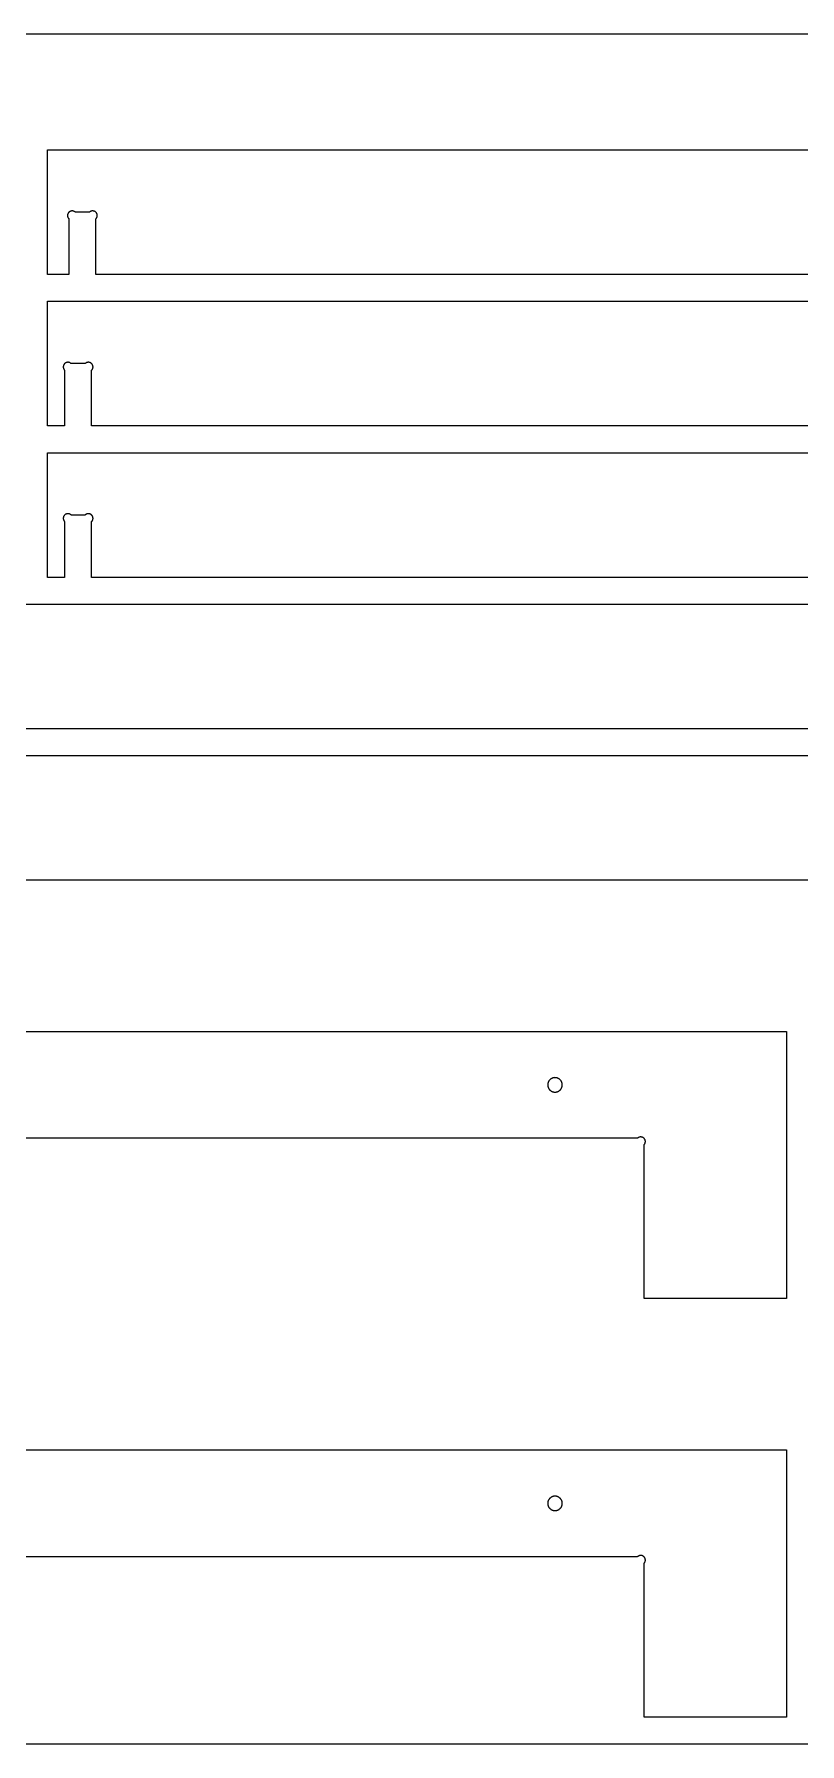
# Model space of a CAD drawing. Header units: inches. Extents: x 0 to 96, y 0 to 48.
# Drawn here: x 33.12 to 54.62, y 0 to 48 of the extents above; entities that cross this region are included whole.
import ezdxf

# ---------------------------------------------------------------- set-up
doc = ezdxf.new("R2010")
doc.units = ezdxf.units.IN
doc.header["$MEASUREMENT"] = 0
for name, color, linetype in [('CUT_INSIDE', 5, 'Continuous'), ('CUT_OUTSIDE', 1, 'Continuous'), ('SHEET_REF_DO_NOT_CUT', 8, 'Continuous')]:
    doc.layers.add(name, color=color, linetype=linetype)

msp = doc.modelspace()

# ---------------------------------------------------------------- linework, layer by layer
at = {"layer": 'CUT_INSIDE'}
for points in [[(47.9528, 18.51), (47.952, 18.5199), (47.9508, 18.5298), (47.9491, 18.5396), (47.9469, 18.5493), (47.9443, 18.5589), (47.9411, 18.5684), (47.9375, 18.5777), (47.9335, 18.5868), (47.929, 18.5957), (47.9241, 18.6044), (47.9188, 18.6128), (47.9131, 18.6209), (47.9069, 18.6288), (47.9004, 18.6363), (47.8935, 18.6435), (47.8863, 18.6504), (47.8788, 18.6569), (47.8709, 18.6631), (47.8628, 18.6688), (47.8544, 18.6741), (47.8457, 18.679), (47.8368, 18.6835), (47.8277, 18.6875), (47.8184, 18.6911), (47.8089, 18.6943), (47.7993, 18.6969), (47.7896, 18.6991), (47.7798, 18.7008), (47.7699, 18.702), (47.76, 18.7028), (47.75, 18.703), (47.74, 18.7028), (47.7301, 18.702), (47.7202, 18.7008), (47.7104, 18.6991), (47.7007, 18.6969), (47.6911, 18.6943), (47.6816, 18.6911), (47.6723, 18.6875), (47.6632, 18.6835), (47.6543, 18.679), (47.6456, 18.6741), (47.6372, 18.6688), (47.6291, 18.6631), (47.6212, 18.6569), (47.6137, 18.6504), (47.6065, 18.6435), (47.5996, 18.6363), (47.5931, 18.6288), (47.5869, 18.6209), (47.5812, 18.6128), (47.5759, 18.6044), (47.571, 18.5957), (47.5665, 18.5868), (47.5625, 18.5777), (47.5589, 18.5684), (47.5557, 18.5589), (47.5531, 18.5493), (47.5509, 18.5396), (47.5492, 18.5298), (47.548, 18.5199), (47.5472, 18.51), (47.547, 18.5), (47.5472, 18.49), (47.548, 18.4801), (47.5492, 18.4702), (47.5509, 18.4604), (47.5531, 18.4507), (47.5557, 18.4411), (47.5589, 18.4316), (47.5625, 18.4223), (47.5665, 18.4132), (47.571, 18.4043), (47.5759, 18.3956), (47.5812, 18.3872), (47.5869, 18.3791), (47.5931, 18.3712), (47.5996, 18.3637), (47.6065, 18.3565), (47.6137, 18.3496), (47.6212, 18.3431), (47.6291, 18.3369), (47.6372, 18.3312), (47.6456, 18.3259), (47.6543, 18.321), (47.6632, 18.3165), (47.6723, 18.3125), (47.6816, 18.3089), (47.6911, 18.3057), (47.7007, 18.3031), (47.7104, 18.3009), (47.7202, 18.2992), (47.7301, 18.298), (47.74, 18.2972), (47.75, 18.297), (47.76, 18.2972), (47.7699, 18.298), (47.7798, 18.2992), (47.7896, 18.3009), (47.7993, 18.3031), (47.8089, 18.3057), (47.8184, 18.3089), (47.8277, 18.3125), (47.8368, 18.3165), (47.8457, 18.321), (47.8544, 18.3259), (47.8628, 18.3312), (47.8709, 18.3369), (47.8788, 18.3431), (47.8863, 18.3496), (47.8935, 18.3565), (47.9004, 18.3637), (47.9069, 18.3712), (47.9131, 18.3791), (47.9188, 18.3872), (47.9241, 18.3956), (47.929, 18.4043), (47.9335, 18.4132), (47.9375, 18.4223), (47.9411, 18.4316), (47.9443, 18.4411), (47.9469, 18.4507), (47.9491, 18.4604), (47.9508, 18.4702), (47.952, 18.4801), (47.9528, 18.49), (47.953, 18.5)], [(47.9528, 6.76), (47.952, 6.7699), (47.9508, 6.7798), (47.9491, 6.7896), (47.9469, 6.7993), (47.9443, 6.8089), (47.9411, 6.8184), (47.9375, 6.8277), (47.9335, 6.8368), (47.929, 6.8457), (47.9241, 6.8544), (47.9188, 6.8628), (47.9131, 6.8709), (47.9069, 6.8788), (47.9004, 6.8863), (47.8935, 6.8935), (47.8863, 6.9004), (47.8788, 6.9069), (47.8709, 6.9131), (47.8628, 6.9188), (47.8544, 6.9241), (47.8457, 6.929), (47.8368, 6.9335), (47.8277, 6.9375), (47.8184, 6.9411), (47.8089, 6.9443), (47.7993, 6.9469), (47.7896, 6.9491), (47.7798, 6.9508), (47.7699, 6.952), (47.76, 6.9528), (47.75, 6.953), (47.74, 6.9528), (47.7301, 6.952), (47.7202, 6.9508), (47.7104, 6.9491), (47.7007, 6.9469), (47.6911, 6.9443), (47.6816, 6.9411), (47.6723, 6.9375), (47.6632, 6.9335), (47.6543, 6.929), (47.6456, 6.9241), (47.6372, 6.9188), (47.6291, 6.9131), (47.6212, 6.9069), (47.6137, 6.9004), (47.6065, 6.8935), (47.5996, 6.8863), (47.5931, 6.8788), (47.5869, 6.8709), (47.5812, 6.8628), (47.5759, 6.8544), (47.571, 6.8457), (47.5665, 6.8368), (47.5625, 6.8277), (47.5589, 6.8184), (47.5557, 6.8089), (47.5531, 6.7993), (47.5509, 6.7896), (47.5492, 6.7798), (47.548, 6.7699), (47.5472, 6.76), (47.547, 6.75), (47.5472, 6.74), (47.548, 6.7301), (47.5492, 6.7202), (47.5509, 6.7104), (47.5531, 6.7007), (47.5557, 6.6911), (47.5589, 6.6816), (47.5625, 6.6723), (47.5665, 6.6632), (47.571, 6.6543), (47.5759, 6.6456), (47.5812, 6.6372), (47.5869, 6.6291), (47.5931, 6.6212), (47.5996, 6.6137), (47.6065, 6.6065), (47.6137, 6.5996), (47.6212, 6.5931), (47.6291, 6.5869), (47.6372, 6.5812), (47.6456, 6.5759), (47.6543, 6.571), (47.6632, 6.5665), (47.6723, 6.5625), (47.6816, 6.5589), (47.6911, 6.5557), (47.7007, 6.5531), (47.7104, 6.5509), (47.7202, 6.5492), (47.7301, 6.548), (47.74, 6.5472), (47.75, 6.547), (47.76, 6.5472), (47.7699, 6.548), (47.7798, 6.5492), (47.7896, 6.5509), (47.7993, 6.5531), (47.8089, 6.5557), (47.8184, 6.5589), (47.8277, 6.5625), (47.8368, 6.5665), (47.8457, 6.571), (47.8544, 6.5759), (47.8628, 6.5812), (47.8709, 6.5869), (47.8788, 6.5931), (47.8863, 6.5996), (47.8935, 6.6065), (47.9004, 6.6137), (47.9069, 6.6212), (47.9131, 6.6291), (47.9188, 6.6372), (47.9241, 6.6456), (47.929, 6.6543), (47.9335, 6.6632), (47.9375, 6.6723), (47.9411, 6.6816), (47.9443, 6.6911), (47.9469, 6.7007), (47.9491, 6.7104), (47.9508, 6.7202), (47.952, 6.7301), (47.9528, 6.74), (47.953, 6.75)]]:
    msp.add_lwpolyline(points, close=True, dxfattribs=at)
at = {"layer": 'CUT_OUTSIDE'}
for points in [[(62.942, 41.25), (34.858, 41.25), (34.858, 42.8162), (34.8624, 42.8208), (34.8666, 42.8256), (34.8705, 42.8306), (34.8742, 42.8359), (34.8776, 42.8412), (34.8807, 42.8468), (34.8836, 42.8525), (34.8862, 42.8583), (34.8885, 42.8643), (34.8905, 42.8703), (34.8922, 42.8765), (34.8936, 42.8827), (34.8947, 42.889), (34.8955, 42.8953), (34.8959, 42.9017), (34.8961, 42.9081), (34.8959, 42.9145), (34.8955, 42.9208), (34.8947, 42.9272), (34.8936, 42.9334), (34.8922, 42.9397), (34.8905, 42.9458), (34.8885, 42.9519), (34.8862, 42.9578), (34.8836, 42.9637), (34.8807, 42.9694), (34.8776, 42.9749), (34.8742, 42.9803), (34.8705, 42.9855), (34.8666, 42.9905), (34.8624, 42.9954), (34.858, 43), (34.8534, 43.0044), (34.8485, 43.0086), (34.8435, 43.0125), (34.8383, 43.0162), (34.8329, 43.0196), (34.8274, 43.0227), (34.8217, 43.0256), (34.8158, 43.0282), (34.8099, 43.0305), (34.8038, 43.0325), (34.7977, 43.0342), (34.7914, 43.0356), (34.7852, 43.0367), (34.7788, 43.0375), (34.7725, 43.0379), (34.7661, 43.0381), (34.7597, 43.0379), (34.7533, 43.0375), (34.747, 43.0367), (34.7407, 43.0356), (34.7345, 43.0342), (34.7283, 43.0325), (34.7223, 43.0305), (34.7163, 43.0282), (34.7105, 43.0256), (34.7048, 43.0227), (34.6992, 43.0196), (34.6939, 43.0162), (34.6886, 43.0125), (34.6836, 43.0086), (34.6788, 43.0044), (34.6742, 43), (34.2828, 43), (34.2782, 43.0044), (34.2734, 43.0086), (34.2684, 43.0125), (34.2631, 43.0162), (34.2578, 43.0196), (34.2522, 43.0227), (34.2465, 43.0256), (34.2407, 43.0282), (34.2347, 43.0305), (34.2287, 43.0325), (34.2225, 43.0342), (34.2163, 43.0356), (34.21, 43.0367), (34.2037, 43.0375), (34.1973, 43.0379), (34.1909, 43.0381), (34.1845, 43.0379), (34.1782, 43.0375), (34.1718, 43.0367), (34.1656, 43.0356), (34.1593, 43.0342), (34.1532, 43.0325), (34.1471, 43.0305), (34.1412, 43.0282), (34.1353, 43.0256), (34.1296, 43.0227), (34.1241, 43.0196), (34.1187, 43.0162), (34.1135, 43.0125), (34.1085, 43.0086), (34.1036, 43.0044), (34.099, 43), (34.0946, 42.9954), (34.0904, 42.9905), (34.0865, 42.9855), (34.0828, 42.9803), (34.0794, 42.9749), (34.0763, 42.9694), (34.0734, 42.9637), (34.0708, 42.9578), (34.0685, 42.9519), (34.0665, 42.9458), (34.0648, 42.9397), (34.0634, 42.9334), (34.0623, 42.9272), (34.0615, 42.9208), (34.0611, 42.9145), (34.0609, 42.9081), (34.0611, 42.9017), (34.0615, 42.8953), (34.0623, 42.889), (34.0634, 42.8827), (34.0648, 42.8765), (34.0665, 42.8703), (34.0685, 42.8643), (34.0708, 42.8583), (34.0734, 42.8525), (34.0763, 42.8468), (34.0794, 42.8412), (34.0828, 42.8359), (34.0865, 42.8306), (34.0904, 42.8256), (34.0946, 42.8208), (34.099, 42.8162), (34.099, 41.25), (33.5, 41.25), (33.5, 44.75), (64.3, 44.75)], [(64.261, 37), (34.739, 37), (34.739, 38.5662), (34.7434, 38.5708), (34.7476, 38.5756), (34.7515, 38.5806), (34.7552, 38.5859), (34.7586, 38.5912), (34.7617, 38.5968), (34.7646, 38.6025), (34.7672, 38.6083), (34.7695, 38.6143), (34.7715, 38.6203), (34.7732, 38.6265), (34.7746, 38.6327), (34.7757, 38.639), (34.7765, 38.6453), (34.7769, 38.6517), (34.7771, 38.6581), (34.7769, 38.6645), (34.7765, 38.6708), (34.7757, 38.6772), (34.7746, 38.6834), (34.7732, 38.6897), (34.7715, 38.6958), (34.7695, 38.7019), (34.7672, 38.7078), (34.7646, 38.7137), (34.7617, 38.7194), (34.7586, 38.7249), (34.7552, 38.7303), (34.7515, 38.7355), (34.7476, 38.7405), (34.7434, 38.7454), (34.739, 38.75), (34.7344, 38.7544), (34.7295, 38.7586), (34.7245, 38.7625), (34.7193, 38.7662), (34.7139, 38.7696), (34.7084, 38.7727), (34.7027, 38.7756), (34.6968, 38.7782), (34.6909, 38.7805), (34.6848, 38.7825), (34.6787, 38.7842), (34.6724, 38.7856), (34.6662, 38.7867), (34.6598, 38.7875), (34.6535, 38.7879), (34.6471, 38.7881), (34.6407, 38.7879), (34.6343, 38.7875), (34.628, 38.7867), (34.6217, 38.7856), (34.6155, 38.7842), (34.6093, 38.7825), (34.6033, 38.7805), (34.5973, 38.7782), (34.5915, 38.7756), (34.5858, 38.7727), (34.5802, 38.7696), (34.5749, 38.7662), (34.5696, 38.7625), (34.5646, 38.7586), (34.5598, 38.7544), (34.5552, 38.75), (34.1638, 38.75), (34.1592, 38.7544), (34.1544, 38.7586), (34.1494, 38.7625), (34.1441, 38.7662), (34.1388, 38.7696), (34.1332, 38.7727), (34.1275, 38.7756), (34.1217, 38.7782), (34.1157, 38.7805), (34.1097, 38.7825), (34.1035, 38.7842), (34.0973, 38.7856), (34.091, 38.7867), (34.0847, 38.7875), (34.0783, 38.7879), (34.0719, 38.7881), (34.0655, 38.7879), (34.0592, 38.7875), (34.0528, 38.7867), (34.0466, 38.7856), (34.0403, 38.7842), (34.0342, 38.7825), (34.0281, 38.7805), (34.0222, 38.7782), (34.0163, 38.7756), (34.0106, 38.7727), (34.0051, 38.7696), (33.9997, 38.7662), (33.9945, 38.7625), (33.9895, 38.7586), (33.9846, 38.7544), (33.98, 38.75), (33.9756, 38.7454), (33.9714, 38.7405), (33.9675, 38.7355), (33.9638, 38.7303), (33.9604, 38.7249), (33.9573, 38.7194), (33.9544, 38.7137), (33.9518, 38.7078), (33.9495, 38.7019), (33.9475, 38.6958), (33.9458, 38.6897), (33.9444, 38.6834), (33.9433, 38.6772), (33.9425, 38.6708), (33.9421, 38.6645), (33.9419, 38.6581), (33.9421, 38.6517), (33.9425, 38.6453), (33.9433, 38.639), (33.9444, 38.6327), (33.9458, 38.6265), (33.9475, 38.6203), (33.9495, 38.6143), (33.9518, 38.6083), (33.9544, 38.6025), (33.9573, 38.5968), (33.9604, 38.5912), (33.9638, 38.5859), (33.9675, 38.5806), (33.9714, 38.5756), (33.9756, 38.5708), (33.98, 38.5662), (33.98, 37), (33.5, 37), (33.5, 40.5), (65.5, 40.5)], [(64.261, 32.75), (34.739, 32.75), (34.739, 34.3162), (34.7434, 34.3208), (34.7476, 34.3256), (34.7515, 34.3306), (34.7552, 34.3359), (34.7586, 34.3412), (34.7617, 34.3468), (34.7646, 34.3525), (34.7672, 34.3583), (34.7695, 34.3643), (34.7715, 34.3703), (34.7732, 34.3765), (34.7746, 34.3827), (34.7757, 34.389), (34.7765, 34.3953), (34.7769, 34.4017), (34.7771, 34.4081), (34.7769, 34.4145), (34.7765, 34.4208), (34.7757, 34.4272), (34.7746, 34.4334), (34.7732, 34.4397), (34.7715, 34.4458), (34.7695, 34.4519), (34.7672, 34.4578), (34.7646, 34.4637), (34.7617, 34.4694), (34.7586, 34.4749), (34.7552, 34.4803), (34.7515, 34.4855), (34.7476, 34.4905), (34.7434, 34.4954), (34.739, 34.5), (34.7344, 34.5044), (34.7295, 34.5086), (34.7245, 34.5125), (34.7193, 34.5162), (34.7139, 34.5196), (34.7084, 34.5227), (34.7027, 34.5256), (34.6968, 34.5282), (34.6909, 34.5305), (34.6848, 34.5325), (34.6787, 34.5342), (34.6724, 34.5356), (34.6662, 34.5367), (34.6598, 34.5375), (34.6535, 34.5379), (34.6471, 34.5381), (34.6407, 34.5379), (34.6343, 34.5375), (34.628, 34.5367), (34.6217, 34.5356), (34.6155, 34.5342), (34.6093, 34.5325), (34.6033, 34.5305), (34.5973, 34.5282), (34.5915, 34.5256), (34.5858, 34.5227), (34.5802, 34.5196), (34.5749, 34.5162), (34.5696, 34.5125), (34.5646, 34.5086), (34.5598, 34.5044), (34.5552, 34.5), (34.1638, 34.5), (34.1592, 34.5044), (34.1544, 34.5086), (34.1494, 34.5125), (34.1441, 34.5162), (34.1388, 34.5196), (34.1332, 34.5227), (34.1275, 34.5256), (34.1217, 34.5282), (34.1157, 34.5305), (34.1097, 34.5325), (34.1035, 34.5342), (34.0973, 34.5356), (34.091, 34.5367), (34.0847, 34.5375), (34.0783, 34.5379), (34.0719, 34.5381), (34.0655, 34.5379), (34.0592, 34.5375), (34.0528, 34.5367), (34.0466, 34.5356), (34.0403, 34.5342), (34.0342, 34.5325), (34.0281, 34.5305), (34.0222, 34.5282), (34.0163, 34.5256), (34.0106, 34.5227), (34.0051, 34.5196), (33.9997, 34.5162), (33.9945, 34.5125), (33.9895, 34.5086), (33.9846, 34.5044), (33.98, 34.5), (33.9756, 34.4954), (33.9714, 34.4905), (33.9675, 34.4855), (33.9638, 34.4803), (33.9604, 34.4749), (33.9573, 34.4694), (33.9544, 34.4637), (33.9518, 34.4578), (33.9495, 34.4519), (33.9475, 34.4458), (33.9458, 34.4397), (33.9444, 34.4334), (33.9433, 34.4272), (33.9425, 34.4208), (33.9421, 34.4145), (33.9419, 34.4081), (33.9421, 34.4017), (33.9425, 34.3953), (33.9433, 34.389), (33.9444, 34.3827), (33.9458, 34.3765), (33.9475, 34.3703), (33.9495, 34.3643), (33.9518, 34.3583), (33.9544, 34.3525), (33.9573, 34.3468), (33.9604, 34.3412), (33.9638, 34.3359), (33.9675, 34.3306), (33.9714, 34.3256), (33.9756, 34.3208), (33.98, 34.3162), (33.98, 32.75), (33.5, 32.75), (33.5, 36.25), (65.5, 36.25)], [(30.25, 32), (62.25, 32)], [(61.011, 28.5), (31.489, 28.5)], [(30.25, 27.75), (62.25, 27.75)], [(61.011, 24.25), (31.489, 24.25)], [(29.1838, 20), (50.25, 20), (54.25, 20), (54.25, 17), (54.25, 12.5), (50.25, 12.5), (50.25, 15.5), (50.25, 16.8162), (50.2544, 16.8208), (50.2586, 16.8256), (50.2625, 16.8306), (50.2662, 16.8359), (50.2696, 16.8412), (50.2727, 16.8468), (50.2756, 16.8525), (50.2782, 16.8583), (50.2805, 16.8643), (50.2825, 16.8703), (50.2842, 16.8765), (50.2856, 16.8827), (50.2867, 16.889), (50.2875, 16.8953), (50.2879, 16.9017), (50.2881, 16.9081), (50.2879, 16.9145), (50.2875, 16.9208), (50.2867, 16.9272), (50.2856, 16.9334), (50.2842, 16.9397), (50.2825, 16.9458), (50.2805, 16.9519), (50.2782, 16.9578), (50.2756, 16.9637), (50.2727, 16.9694), (50.2696, 16.9749), (50.2662, 16.9803), (50.2625, 16.9855), (50.2586, 16.9905), (50.2544, 16.9954), (50.25, 17), (50.2454, 17.0044), (50.2405, 17.0086), (50.2355, 17.0125), (50.2303, 17.0162), (50.2249, 17.0196), (50.2194, 17.0227), (50.2137, 17.0256), (50.2078, 17.0282), (50.2019, 17.0305), (50.1958, 17.0325), (50.1897, 17.0342), (50.1834, 17.0356), (50.1772, 17.0367), (50.1708, 17.0375), (50.1645, 17.0379), (50.1581, 17.0381), (50.1517, 17.0379), (50.1453, 17.0375), (50.139, 17.0367), (50.1327, 17.0356), (50.1265, 17.0342), (50.1203, 17.0325), (50.1143, 17.0305), (50.1083, 17.0282), (50.1025, 17.0256), (50.0968, 17.0227), (50.0912, 17.0196), (50.0859, 17.0162), (50.0806, 17.0125), (50.0756, 17.0086), (50.0708, 17.0044), (50.0662, 17), (48.75, 17), (30.25, 17)], [(29.1838, 8.25), (50.25, 8.25), (54.25, 8.25), (54.25, 5.25), (54.25, 0.75), (50.25, 0.75), (50.25, 3.75), (50.25, 5.0662), (50.2544, 5.0708), (50.2586, 5.0756), (50.2625, 5.0806), (50.2662, 5.0859), (50.2696, 5.0912), (50.2727, 5.0968), (50.2756, 5.1025), (50.2782, 5.1083), (50.2805, 5.1143), (50.2825, 5.1203), (50.2842, 5.1265), (50.2856, 5.1327), (50.2867, 5.139), (50.2875, 5.1453), (50.2879, 5.1517), (50.2881, 5.1581), (50.2879, 5.1645), (50.2875, 5.1708), (50.2867, 5.1772), (50.2856, 5.1834), (50.2842, 5.1897), (50.2825, 5.1958), (50.2805, 5.2019), (50.2782, 5.2078), (50.2756, 5.2137), (50.2727, 5.2194), (50.2696, 5.2249), (50.2662, 5.2303), (50.2625, 5.2355), (50.2586, 5.2405), (50.2544, 5.2454), (50.25, 5.25), (50.2454, 5.2544), (50.2405, 5.2586), (50.2355, 5.2625), (50.2303, 5.2662), (50.2249, 5.2696), (50.2194, 5.2727), (50.2137, 5.2756), (50.2078, 5.2782), (50.2019, 5.2805), (50.1958, 5.2825), (50.1897, 5.2842), (50.1834, 5.2856), (50.1772, 5.2867), (50.1708, 5.2875), (50.1645, 5.2879), (50.1581, 5.2881), (50.1517, 5.2879), (50.1453, 5.2875), (50.139, 5.2867), (50.1327, 5.2856), (50.1265, 5.2842), (50.1203, 5.2825), (50.1143, 5.2805), (50.1083, 5.2782), (50.1025, 5.2756), (50.0968, 5.2727), (50.0912, 5.2696), (50.0859, 5.2662), (50.0806, 5.2625), (50.0756, 5.2586), (50.0708, 5.2544), (50.0662, 5.25), (48.75, 5.25), (30.25, 5.25)]]:
    msp.add_lwpolyline(points, dxfattribs=at)
at = {"layer": 'SHEET_REF_DO_NOT_CUT'}
msp.add_lwpolyline([(0, 0), (96, 0), (96, 48), (0, 48)], close=True, dxfattribs=at)

doc.saveas('drawing.dxf')
